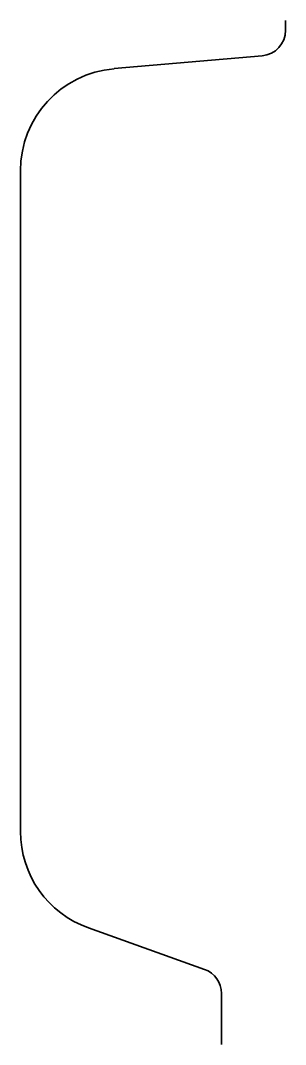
# Model space of a CAD drawing. Header units: millimetres. Extents: x 112 to 630, y 0 to 2000.
import ezdxf

# ---------------------------------------------------------------- set-up
doc = ezdxf.new("R2010")
doc.units = ezdxf.units.MM
doc.layers.add('粗线', color=1, linetype='Continuous', lineweight=35)

msp = doc.modelspace()

# ---------------------------------------------------------------- linework, layer by layer
at = {"layer": '粗线'}
for p, q in [((630, 2000), (630, 1980.8)), ((584.3, 1931), (295.2, 1905.9)), ((112.5, 1706.6), (112.5, 416)), ((245.3, 227.6), (471.8, 146.8)), ((505, 99.7), (505, 0))]:
    msp.add_line(p, q, dxfattribs=at)
for centre, radius, start, end in [((580, 1980.8), 50, 274.9697, 0), ((312.5, 1706.6), 200, 94.9697, 180), ((312.5, 416), 200, 180, 250.3693), ((455, 99.7), 50, 0, 70.3693)]:
    msp.add_arc(centre, radius, start, end, dxfattribs=at)

doc.saveas('drawing.dxf')
